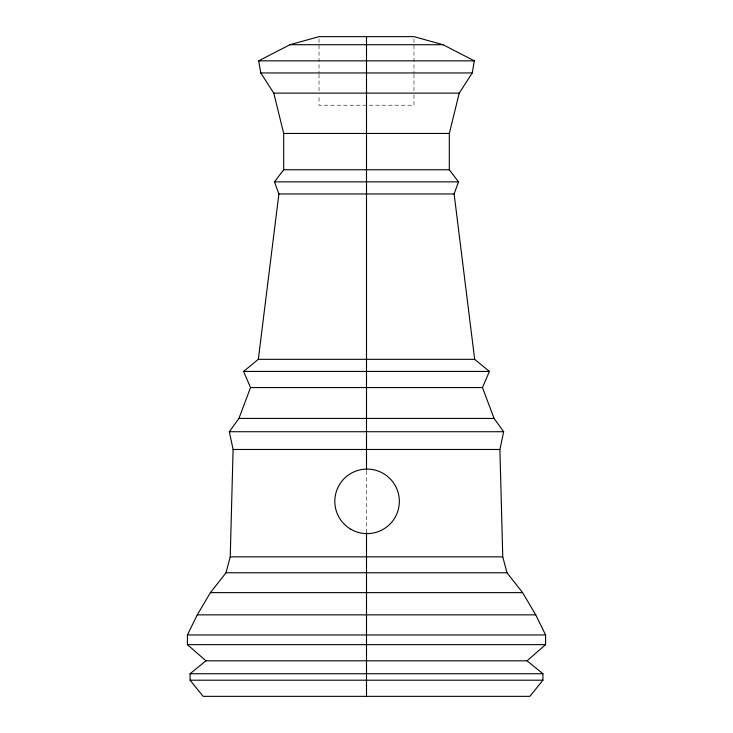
<?xml version="1.0" encoding="UTF-8"?>
<svg xmlns="http://www.w3.org/2000/svg" width="733" height="733" viewBox="0 0 733 733"><rect width="100%" height="100%" fill="white"/><g stroke="black" fill="none" stroke-linecap="round" stroke-linejoin="round"><path stroke-width="0.55" stroke-dasharray="3.67 2.75" d="M413.971 38.931L413.971 73.218M413.971 74.363L413.971 93.787M413.971 94.933L413.971 105.222L319.029 105.222L319.029 94.933M366.5 471.182L366.5 532.864M319.029 38.931L319.029 73.218M319.029 74.363L319.029 93.787"/><path stroke-width="1.1" d="M205.955 660.809L187.41 644.655L187.41 634.961L197.259 614.859L210.408 592.63L226.021 572.757L230.235 556.851L233.094 449.476L229.337 431.728L238.931 418.424L250.53 387.565L243.576 371.429L258.328 359.326L474.672 359.326L489.424 371.429L482.47 387.565L494.069 418.424L503.663 431.728L499.906 449.476L502.765 556.851L506.979 572.757L522.592 592.63L535.741 614.859L545.59 634.961L545.59 644.655L527.045 660.809L205.955 660.809L190.076 673.737L190.076 680.197L203.142 696.35L529.858 696.35L542.924 680.197L542.924 673.737L527.045 660.809M258.328 359.326L278.879 193.952L274.499 181.857L283.698 169.754L283.698 133.452L273.757 93.118L260.774 72.952L258.667 60.848L289.938 44.713L319.029 36.65L413.971 36.65L443.062 44.713L474.333 60.848L472.226 72.952L459.243 93.118L449.302 133.452L449.302 169.754L458.501 181.857L454.121 193.952L474.672 359.326M289.938 44.713L443.062 44.713M258.667 60.848L474.333 60.848M260.774 72.952L472.226 72.952M273.757 93.118L459.243 93.118M283.698 133.452L449.302 133.452M283.698 169.754L449.302 169.754M274.499 181.857L458.501 181.857M278.879 193.952L454.121 193.952M243.576 371.429L489.424 371.429M250.53 387.565L482.47 387.565M238.931 418.424L494.069 418.424M229.337 431.728L503.663 431.728M233.094 449.476L499.906 449.476M230.235 556.851L502.765 556.851M226.021 572.757L506.979 572.757M210.408 592.63L522.592 592.63M197.259 614.859L535.741 614.859M187.41 634.961L545.59 634.961M187.41 644.655L545.59 644.655M190.076 673.737L542.924 673.737M190.076 680.197L542.924 680.197M366.5 36.65L366.5 470.036M366.5 532.864L366.5 696.35M350.942 529.308A32.27 32.27 0 0 0 399.348 501.363A32.27 32.27 0 0 0 350.942 473.417A32.27 32.27 0 0 0 350.942 529.308"/></g></svg>
